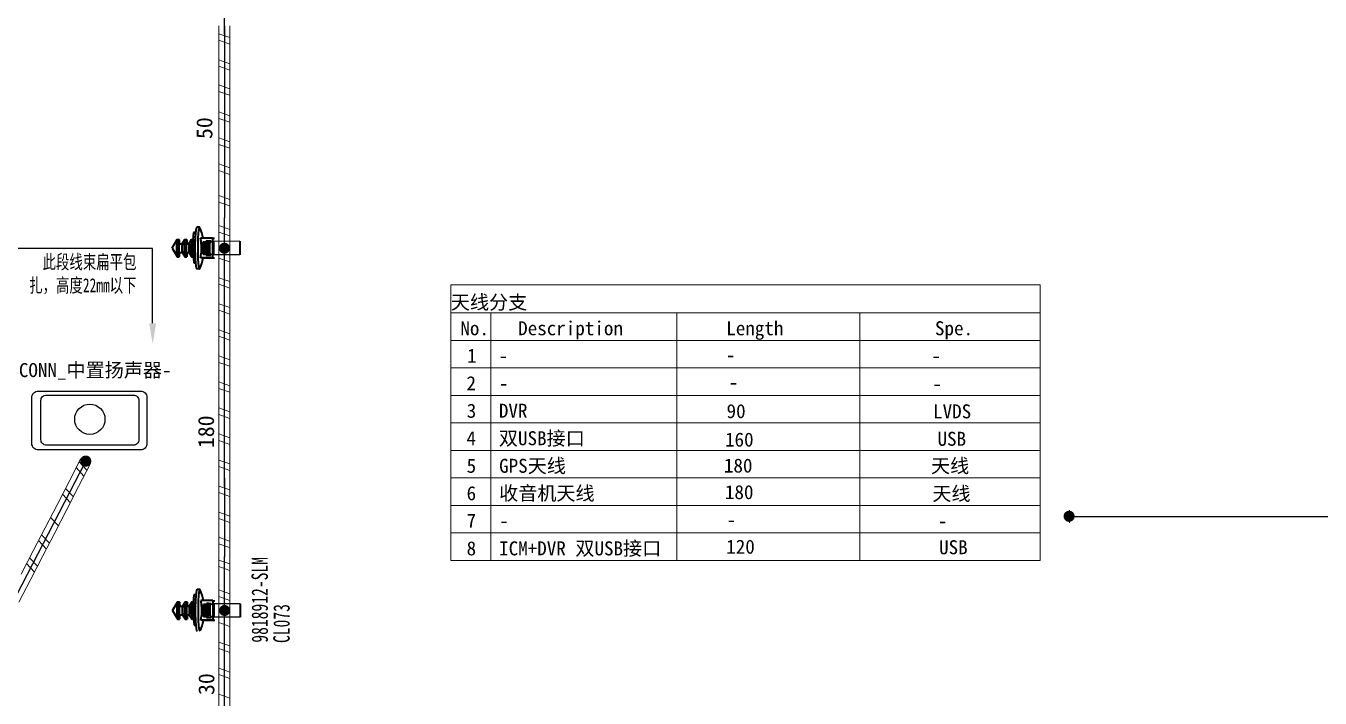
# Model space of a CAD drawing. Header units: millimetres. Extents: x 17 to 3784, y 12 to 1382.
# Drawn here: x 1144.3 to 1261.2, y 765.3 to 826 of the extents above; entities that cross this region are included whole.
import ezdxf
from ezdxf import colors
from ezdxf.entities.mleader import LeaderData, LeaderLine
from ezdxf.math import Vec2, Vec3

# ---------------------------------------------------------------- set-up
doc = ezdxf.new("R2010")
doc.units = ezdxf.units.MM
doc.layers.add('ENT', color=7, linetype='Continuous', lineweight=18)
doc.layers.add('粗实线层', color=7, linetype='Continuous', lineweight=35)
doc.styles.add('FangSong_GB2312_Style', font='simfang.ttf')
doc.styles.add('foton', font='', dxfattribs={"width": 0.7})
doc.styles.get('foton').set_extended_font_data('宋体')

msp = doc.modelspace()

# ---------------------------------------------------------------- hatches: boundary and pattern name
h = msp.add_hatch(color=0)
edge = h.paths.add_edge_path(flags=0)
edge.add_arc((1162.25, 805.92), 0.507, 180, 540)
h = msp.add_hatch(color=0)
edge = h.paths.add_edge_path(flags=0)
edge.add_arc((1149.72, 786.69), 0.507, 188.8705, 548.8705)
h = msp.add_hatch(color=0)
edge = h.paths.add_edge_path(flags=0)
edge.add_arc((1238.57, 781.7), 0.507, 180, 540)
h = msp.add_hatch(color=0)
edge = h.paths.add_edge_path(flags=0)
edge.add_arc((1162.27, 773.19), 0.507, 180, 540)

# ---------------------------------------------------------------- linework, layer by layer
at = {"color": 0, "lineweight": 35, "ltscale": 0.027679}
for p, q in [((1160, 807.82), (1159.75, 807.82)), ((1160, 804.05), (1159.75, 804.05)), ((1160.03, 775.07), (1159.78, 775.07))]:
    msp.add_line(p, q, dxfattribs=at)
at = {"color": 0, "lineweight": 35, "ltscale": 0.100609}
for p, q in [((1157.53, 805.93), (1157.98, 806.7)), ((1157.56, 773.19), (1158.01, 773.95))]:
    msp.add_line(p, q, dxfattribs=at)
at = {"color": 0, "lineweight": 35, "ltscale": 0.10061}
for p, q in [((1157.53, 805.93), (1157.98, 805.17)), ((1157.56, 773.19), (1158.01, 772.42))]:
    msp.add_line(p, q, dxfattribs=at)
at = {"color": 0, "lineweight": 35, "ltscale": 0.017883}
for p, q in [((1157.99, 806.71), (1158.15, 806.71)), ((1157.99, 805.16), (1158.15, 805.16)), ((1158.02, 773.96), (1158.18, 773.96)), ((1158.02, 772.41), (1158.18, 772.41))]:
    msp.add_line(p, q, dxfattribs=at)
at = {"color": 0, "lineweight": 35, "ltscale": 0.032245}
for p, q in [((1158.15, 806.32), (1158.43, 806.32)), ((1158.15, 805.55), (1158.43, 805.55)), ((1158.18, 773.57), (1158.46, 773.57)), ((1158.18, 772.81), (1158.46, 772.81))]:
    msp.add_line(p, q, dxfattribs=at)
at = {"color": 0, "lineweight": 35, "ltscale": 0.051179}
for p, q in [((1158.43, 806.31), (1158.66, 806.7)), ((1158.43, 805.56), (1158.66, 805.17)), ((1158.46, 773.56), (1158.69, 773.95)), ((1158.46, 772.81), (1158.69, 772.42))]:
    msp.add_line(p, q, dxfattribs=at)
at = {"color": 0, "lineweight": 35, "ltscale": 0.019769}
for p, q in [((1158.67, 806.71), (1158.85, 806.71)), ((1158.67, 805.16), (1158.85, 805.16)), ((1158.7, 773.96), (1158.88, 773.96)), ((1158.7, 772.41), (1158.88, 772.41))]:
    msp.add_line(p, q, dxfattribs=at)
at = {"color": 0, "lineweight": 35, "ltscale": 0.029858}
for p, q in [((1158.79, 806.32), (1159.05, 806.32)), ((1158.79, 805.55), (1159.05, 805.55)), ((1158.82, 773.57), (1159.08, 773.57)), ((1158.82, 772.81), (1159.08, 772.81))]:
    msp.add_line(p, q, dxfattribs=at)
at = {"color": 0, "lineweight": 35, "ltscale": 0.051177}
for p, q in [((1159.05, 806.31), (1159.28, 806.7)), ((1159.08, 773.56), (1159.31, 773.95))]:
    msp.add_line(p, q, dxfattribs=at)
at = {"color": 0, "lineweight": 35, "ltscale": 0.01853}
for p, q in [((1159.29, 806.71), (1159.46, 806.71)), ((1159.32, 773.96), (1159.49, 773.96))]:
    msp.add_line(p, q, dxfattribs=at)
at = {"color": 0, "lineweight": 35, "ltscale": 0.02207}
for p, q in [((1159.4, 806.32), (1159.59, 806.32)), ((1159.4, 805.55), (1159.59, 805.55)), ((1159.43, 773.57), (1159.62, 773.57)), ((1159.43, 772.81), (1159.62, 772.81))]:
    msp.add_line(p, q, dxfattribs=at)
at = {"color": 0, "lineweight": 35, "ltscale": 0.120856}
for p, q in [((1161.16, 806.82), (1160.09, 806.82)), ((1161.16, 805.05), (1160.09, 805.05)), ((1161.19, 774.08), (1160.12, 774.08)), ((1161.19, 772.3), (1160.12, 772.3))]:
    msp.add_line(p, q, dxfattribs=at)
at = {"color": 0, "lineweight": 35, "ltscale": 0.032373}
for p, q in [((1160.32, 806.49), (1160.61, 806.49)), ((1160.51, 806.48), (1160.8, 806.48)), ((1160.35, 773.74), (1160.64, 773.74)), ((1160.54, 773.74), (1160.83, 773.74))]:
    msp.add_line(p, q, dxfattribs=at)
at = {"color": 0, "lineweight": 35, "ltscale": 0.021804}
for p, q in [((1160.51, 806.48), (1160.32, 806.49)), ((1160.8, 806.57), (1160.61, 806.58)), ((1160.8, 806.48), (1160.61, 806.49)), ((1161.16, 806.82), (1161.35, 806.82)), ((1160.8, 805.38), (1160.61, 805.38)), ((1161.16, 805.05), (1161.35, 805.04)), ((1160.54, 773.74), (1160.35, 773.74)), ((1160.83, 773.82), (1160.64, 773.83)), ((1160.83, 773.74), (1160.64, 773.74)), ((1161.19, 774.08), (1161.38, 774.07)), ((1160.83, 772.63), (1160.64, 772.64)), ((1161.19, 772.3), (1161.38, 772.3))]:
    msp.add_line(p, q, dxfattribs=at)
at = {"color": 0, "lineweight": 35, "ltscale": 0.124999}
for p, q in [((1160.32, 805.38), (1160.32, 806.49)), ((1160.35, 772.64), (1160.35, 773.74))]:
    msp.add_line(p, q, dxfattribs=at)
at = {"color": 0, "lineweight": 35, "ltscale": 0.1}
for p, q in [((1160.4, 806.38), (1160.4, 805.49)), ((1160.79, 806.38), (1160.79, 805.5)), ((1160.43, 773.63), (1160.43, 772.74)), ((1160.82, 773.63), (1160.82, 772.75))]:
    msp.add_line(p, q, dxfattribs=at)
at = {"color": 0, "lineweight": 35, "ltscale": 0.009468}
for p, q in [((1160.48, 806.38), (1160.4, 806.38)), ((1160.51, 773.63), (1160.43, 773.63))]:
    msp.add_line(p, q, dxfattribs=at)
at = {"color": 0, "lineweight": 35, "ltscale": 0.099998}
for p, q in [((1160.48, 806.38), (1160.48, 805.5)), ((1160.59, 806.38), (1160.59, 805.5)), ((1160.51, 773.63), (1160.51, 772.75)), ((1160.62, 773.63), (1160.62, 772.75))]:
    msp.add_line(p, q, dxfattribs=at)
at = {"color": 0, "lineweight": 35, "ltscale": 0.012451}
for p, q in [((1160.59, 806.38), (1160.48, 806.38)), ((1161.03, 806.45), (1160.92, 806.45)), ((1160.59, 805.5), (1160.48, 805.5)), ((1161.03, 805.43), (1160.92, 805.43)), ((1160.62, 773.63), (1160.51, 773.63)), ((1161.06, 773.7), (1160.95, 773.7)), ((1160.62, 772.75), (1160.51, 772.75)), ((1161.06, 772.68), (1160.95, 772.68))]:
    msp.add_line(p, q, dxfattribs=at)
at = {"color": 0, "lineweight": 35, "ltscale": 0.01149}
for p, q in [((1160.51, 806.38), (1160.51, 806.48)), ((1160.54, 773.63), (1160.54, 773.74))]:
    msp.add_line(p, q, dxfattribs=at)
at = {"color": 0, "lineweight": 35, "ltscale": 0.002181}
for p, q in [((1160.61, 806.38), (1160.59, 806.38)), ((1160.61, 805.5), (1160.59, 805.5)), ((1160.64, 773.63), (1160.62, 773.63)), ((1160.64, 772.75), (1160.62, 772.75))]:
    msp.add_line(p, q, dxfattribs=at)
at = {"color": 0, "lineweight": 35, "ltscale": 0.010001}
for p, q in [((1160.61, 806.58), (1160.61, 806.49)), ((1160.61, 805.38), (1160.61, 805.3)), ((1160.64, 773.83), (1160.64, 773.74)), ((1160.64, 772.64), (1160.64, 772.55))]:
    msp.add_line(p, q, dxfattribs=at)
at = {"color": 0, "lineweight": 35, "ltscale": 0.047321}
for p, q in [((1160.61, 806.58), (1161.03, 806.58)), ((1160.61, 805.3), (1161.03, 805.3)), ((1160.64, 773.83), (1161.06, 773.83)), ((1160.64, 772.55), (1161.06, 772.55))]:
    msp.add_line(p, q, dxfattribs=at)
at = {"color": 0, "lineweight": 35, "ltscale": 0.019922}
for p, q in [((1160.79, 806.38), (1160.61, 806.38)), ((1160.79, 805.5), (1160.61, 805.5)), ((1160.82, 773.63), (1160.64, 773.63)), ((1160.82, 772.75), (1160.64, 772.75))]:
    msp.add_line(p, q, dxfattribs=at)
at = {"color": 0, "lineweight": 35, "ltscale": 0.099999}
for p, q in [((1160.61, 806.38), (1160.61, 805.5)), ((1160.79, 806.38), (1160.79, 805.5)), ((1160.64, 773.63), (1160.64, 772.75)), ((1160.82, 773.63), (1160.82, 772.75))]:
    msp.add_line(p, q, dxfattribs=at)
at = {"color": 0, "lineweight": 35, "ltscale": 0.000439834}
for p, q in [((1160.79, 806.38), (1160.79, 806.38)), ((1160.82, 773.63), (1160.82, 773.63))]:
    msp.add_line(p, q, dxfattribs=at)
at = {"color": 0, "lineweight": 35, "ltscale": 0.025537}
for p, q in [((1160.8, 806.57), (1161.03, 806.57)), ((1160.83, 773.82), (1161.06, 773.82))]:
    msp.add_line(p, q, dxfattribs=at)
at = {"color": 0, "lineweight": 35, "ltscale": 0.01}
for p, q in [((1160.8, 806.57), (1160.8, 806.48)), ((1160.83, 773.82), (1160.83, 773.74))]:
    msp.add_line(p, q, dxfattribs=at)
at = {"color": 0, "lineweight": 35, "ltscale": 0.114999}
for p, q in [((1160.92, 805.43), (1160.92, 806.45)), ((1160.95, 772.68), (1160.95, 773.7))]:
    msp.add_line(p, q, dxfattribs=at)
at = {"color": 0, "lineweight": 35, "ltscale": 0.014999}
for p, q in [((1161.03, 806.45), (1161.03, 806.58)), ((1161.06, 773.7), (1161.06, 773.83))]:
    msp.add_line(p, q, dxfattribs=at)
at = {"color": 0, "lineweight": 35, "ltscale": 0.199999}
for p, q in [((1161.16, 806.82), (1161.16, 805.05)), ((1161.19, 774.08), (1161.19, 772.3))]:
    msp.add_line(p, q, dxfattribs=at)
at = {"color": 0}
for p, q in [((1163.64, 806.55), (1161.25, 806.54)), ((1163.63, 805.33), (1161.25, 805.33)), ((1163.67, 773.8), (1161.28, 773.8)), ((1163.67, 772.58), (1161.28, 772.58))]:
    msp.add_line(p, q, dxfattribs=at)
at = {"color": 0, "lineweight": 35, "ltscale": 0.137499}
for p, q in [((1161.25, 806.54), (1161.25, 805.33)), ((1163.64, 806.55), (1163.63, 805.33)), ((1161.28, 773.8), (1161.28, 772.58)), ((1163.67, 773.8), (1163.67, 772.58))]:
    msp.add_line(p, q, dxfattribs=at)
at = {"color": 0, "lineweight": 35, "ltscale": 0.051178}
for p, q in [((1159.05, 805.56), (1159.28, 805.17)), ((1159.08, 772.81), (1159.31, 772.42))]:
    msp.add_line(p, q, dxfattribs=at)
at = {"color": 0, "lineweight": 35, "ltscale": 0.018536}
for p, q in [((1159.29, 805.16), (1159.46, 805.16)), ((1159.32, 772.41), (1159.49, 772.41))]:
    msp.add_line(p, q, dxfattribs=at)
at = {"color": 0, "lineweight": 35, "ltscale": 0.032379}
for p, q in [((1160.32, 805.38), (1160.61, 805.38)), ((1160.35, 772.64), (1160.64, 772.64))]:
    msp.add_line(p, q, dxfattribs=at)
at = {"color": 0, "lineweight": 35, "ltscale": 0.113794}
for p, q in [((1160.34, 805.04), (1161.35, 805.04)), ((1160.37, 772.3), (1161.38, 772.3))]:
    msp.add_line(p, q, dxfattribs=at)
at = {"color": 0, "lineweight": 35, "ltscale": 0.010273}
for p, q in [((1160.49, 805.49), (1160.4, 805.49)), ((1160.52, 772.75), (1160.43, 772.74))]:
    msp.add_line(p, q, dxfattribs=at)
at = {"color": 0, "lineweight": 35, "ltscale": 0.004356}
for p, q in [((1160.4, 805.49), (1160.44, 805.49)), ((1160.43, 772.74), (1160.47, 772.74))]:
    msp.add_line(p, q, dxfattribs=at)
at = {"color": 0, "lineweight": 35, "ltscale": 0.023842}
for p, q in [((1160.44, 805.49), (1160.65, 805.49)), ((1160.47, 772.74), (1160.68, 772.75))]:
    msp.add_line(p, q, dxfattribs=at)
at = {"color": 0, "lineweight": 35, "ltscale": 0.001513}
for p, q in [((1160.48, 805.5), (1160.49, 805.49)), ((1160.51, 772.75), (1160.52, 772.75))]:
    msp.add_line(p, q, dxfattribs=at)
at = {"color": 0, "lineweight": 35, "ltscale": 0.012045}
for p, q in [((1160.51, 805.38), (1160.51, 805.49)), ((1160.54, 772.64), (1160.54, 772.74))]:
    msp.add_line(p, q, dxfattribs=at)
at = {"color": 0, "lineweight": 35, "ltscale": 0.018183}
for p, q in [((1160.63, 805.49), (1160.79, 805.5)), ((1160.66, 772.75), (1160.82, 772.75))]:
    msp.add_line(p, q, dxfattribs=at)
at = {"color": 0, "lineweight": 35, "ltscale": 0.002853}
for p, q in [((1160.66, 805.49), (1160.63, 805.49)), ((1160.69, 772.75), (1160.66, 772.75))]:
    msp.add_line(p, q, dxfattribs=at)
at = {"color": 0, "lineweight": 35, "ltscale": 0.000439867}
for p, q in [((1160.79, 805.5), (1160.79, 805.5)), ((1160.82, 772.75), (1160.82, 772.75))]:
    msp.add_line(p, q, dxfattribs=at)
at = {"color": 0, "lineweight": 35, "ltscale": 0.009064}
for p, q in [((1160.8, 805.38), (1160.8, 805.3)), ((1160.83, 772.63), (1160.83, 772.55))]:
    msp.add_line(p, q, dxfattribs=at)
at = {"color": 0, "lineweight": 35, "ltscale": 0.012463}
for p, q in [((1161.03, 805.42), (1160.92, 805.43)), ((1161.06, 772.68), (1160.95, 772.68))]:
    msp.add_line(p, q, dxfattribs=at)
at = {"color": 0, "lineweight": 35, "ltscale": 0.015}
for p, q in [((1161.03, 805.3), (1161.03, 805.43)), ((1161.06, 772.55), (1161.06, 772.68))]:
    msp.add_line(p, q, dxfattribs=at)
for p, q in [((1149.29, 786.93), (1150.16, 786.48)), ((1238.6, 781.69), (1273.69, 781.69))]:
    msp.add_line(p, q)
at = {"color": 0, "linetype": 'Continuous', "lineweight": 25}
msp.add_lwpolyline([(1162.25, 825.26), (1162.25, 849.56)], dxfattribs=at)
at = {"color": 7, "linetype": 'Continuous', "lineweight": 0}
for points in [[(1161.76, 823.66), (1161.76, 826.01)], [(1162.74, 826.01), (1162.74, 823.66)], [(1162.74, 824.95), (1161.76, 825.31)], [(1162.74, 824.37), (1161.76, 824.72)], [(1161.76, 821.31), (1161.76, 823.66)], [(1162.74, 823.66), (1162.74, 821.31)], [(1162.74, 822.6), (1161.76, 822.95)], [(1162.74, 822.01), (1161.76, 822.36)], [(1161.76, 818.95), (1161.76, 821.31)], [(1162.74, 821.31), (1162.74, 818.95)], [(1162.72, 820.33), (1161.74, 820.69)], [(1162.72, 819.74), (1161.74, 820.1)], [(1161.76, 816.6), (1161.76, 818.95)], [(1162.74, 818.95), (1162.74, 816.6)], [(1162.74, 817.89), (1161.76, 818.24)], [(1162.74, 817.3), (1161.76, 817.66)], [(1161.76, 814.24), (1161.76, 816.6)], [(1162.74, 816.6), (1162.74, 814.24)], [(1162.74, 815.54), (1161.76, 815.89)], [(1162.74, 814.95), (1161.76, 815.3)], [(1161.76, 810.88), (1161.76, 814.24)], [(1162.74, 814.24), (1162.74, 810.8)], [(1162.74, 813.18), (1161.76, 813.54)], [(1162.74, 812.59), (1161.76, 812.95)], [(1162.73, 810.33), (1161.75, 810.68)], [(1161.76, 808.68), (1161.76, 811.03)], [(1162.74, 811.03), (1162.74, 808.68)], [(1162.73, 809.74), (1161.75, 810.09)], [(1161.76, 806.33), (1161.76, 808.68)], [(1162.74, 808.68), (1162.74, 806.33)], [(1161.76, 807.97), (1162.74, 807.62)], [(1161.76, 807.38), (1162.74, 807.03)], [(1161.76, 803.97), (1161.76, 806.33)], [(1162.74, 806.33), (1162.74, 803.97)], [(1161.76, 805.03), (1162.74, 804.68)], [(1161.76, 801.62), (1161.76, 803.97)], [(1162.74, 803.97), (1162.74, 801.62)], [(1161.76, 803.26), (1162.74, 802.91)], [(1161.76, 802.68), (1162.74, 802.32)], [(1161.76, 799.26), (1161.76, 801.62)], [(1162.74, 801.62), (1162.74, 799.26)], [(1161.76, 800.91), (1162.74, 800.56)], [(1161.76, 800.32), (1162.74, 799.97)], [(1161.76, 796.91), (1161.76, 799.26)], [(1162.74, 799.26), (1162.74, 796.91)], [(1161.76, 798.56), (1162.74, 798.2)], [(1161.76, 797.97), (1162.74, 797.61)], [(1161.76, 794.55), (1161.76, 796.91)], [(1162.74, 796.91), (1162.74, 794.55)], [(1161.76, 796.2), (1162.74, 795.85)], [(1161.76, 795.61), (1162.74, 795.26)], [(1161.76, 792.2), (1161.76, 794.55)], [(1162.74, 794.55), (1162.74, 792.2)], [(1161.76, 793.85), (1162.74, 793.49)], [(1161.76, 793.26), (1162.74, 792.91)], [(1161.76, 789.85), (1161.76, 792.2)], [(1162.74, 792.2), (1162.74, 789.85)], [(1161.76, 791.49), (1162.74, 791.14)], [(1161.76, 790.9), (1162.74, 790.55)], [(1161.76, 787.49), (1161.76, 789.85)], [(1162.74, 789.85), (1162.74, 787.49)], [(1161.76, 789.14), (1162.74, 788.79)], [(1161.76, 788.55), (1162.74, 788.2)], [(1161.76, 785.14), (1161.76, 787.49)], [(1162.74, 787.49), (1162.74, 785.14)], [(1148.21, 784.84), (1149.29, 786.93)], [(1149.56, 785.34), (1148.85, 786.1)], [(1150.16, 786.48), (1149.08, 784.39)], [(1149.83, 785.86), (1149.12, 786.63)], [(1161.76, 786.78), (1162.74, 786.43)], [(1161.76, 786.2), (1162.74, 785.84)], [(1147.13, 782.75), (1148.21, 784.84)], [(1161.76, 782.78), (1161.76, 785.14)], [(1162.74, 785.14), (1162.74, 782.78)], [(1147.62, 783.69), (1148.33, 782.93)], [(1147.89, 784.21), (1148.6, 783.45)], [(1149.08, 784.39), (1148, 782.3)], [(1162.74, 784.08), (1161.76, 784.43)], [(1162.74, 783.49), (1161.76, 783.84)], [(1146.05, 780.66), (1147.13, 782.75)], [(1148, 782.3), (1146.92, 780.21)], [(1161.76, 780.43), (1161.76, 782.78)], [(1162.74, 782.78), (1162.74, 780.43)], [(1146.54, 781.6), (1147.25, 780.84)], [(1162.74, 781.72), (1161.76, 782.08)], [(1162.74, 781.13), (1161.76, 781.49)], [(1144.97, 778.57), (1146.05, 780.66)], [(1145.73, 780.03), (1146.44, 779.27)], [(1146.92, 780.21), (1145.84, 778.12)], [(1161.76, 778.07), (1161.76, 780.43)], [(1162.74, 780.43), (1162.74, 778.07)], [(1145.46, 779.51), (1146.17, 778.74)], [(1162.72, 779.46), (1161.74, 779.81)], [(1162.72, 778.87), (1161.74, 779.22)], [(1143.89, 776.47), (1144.97, 778.57)], [(1144.65, 777.94), (1145.36, 777.18)], [(1145.84, 778.12), (1144.76, 776.02)], [(1162.73, 777.4), (1161.75, 777.75)], [(1161.76, 775.75), (1161.76, 778.1)], [(1162.74, 778.1), (1162.74, 775.75)], [(1144.38, 777.42), (1145.09, 776.65)], [(1162.73, 776.81), (1161.75, 777.16)], [(1144.76, 776.03), (1143.68, 773.93)], [(1161.76, 773.39), (1161.76, 775.75)], [(1162.74, 775.75), (1162.74, 773.39)], [(1161.76, 775.04), (1162.74, 774.69)], [(1161.76, 774.45), (1162.74, 774.1)], [(1161.76, 771.04), (1161.76, 773.39)], [(1162.74, 773.39), (1162.74, 771.04)], [(1161.76, 772.1), (1162.74, 771.75)], [(1161.76, 768.68), (1161.76, 771.04)], [(1162.74, 771.04), (1162.74, 768.68)], [(1161.76, 770.33), (1162.74, 769.98)], [(1161.76, 769.74), (1162.74, 769.39)], [(1161.76, 766.33), (1161.76, 768.68)], [(1162.74, 768.68), (1162.74, 766.33)], [(1161.76, 767.98), (1162.74, 767.63)], [(1161.76, 767.39), (1162.74, 767.04)], [(1161.76, 763.98), (1161.76, 766.33)], [(1162.74, 766.33), (1162.74, 763.98)], [(1161.76, 765.62), (1162.74, 765.27)]]:
    msp.add_lwpolyline(points, dxfattribs=at)
at = {"color": 7, "linetype": 'Continuous', "lineweight": 25}
for points in [[(1162.25, 826.02), (1162.25, 808.68)], [(1162.25, 784.38), (1162.25, 808.68)], [(1135.77, 759.71), (1149.72, 786.68)], [(1162.25, 785.14), (1162.25, 778.04)], [(1162.25, 751.45), (1162.25, 778.07)]]:
    msp.add_lwpolyline(points, dxfattribs=at)
at = {"color": 7, "linetype": 'Continuous', "lineweight": 13}
for points in [[(1162.25, 826.01), (1162.25, 808.68)], [(1162.25, 808.68), (1162.25, 785.17)], [(1162.25, 785.13), (1162.25, 778.04)], [(1148.65, 784.62), (1137.86, 763.73)], [(1238.59, 782.24), (1238.59, 781.14), (1238.58, 781.14)], [(1162.25, 775.75), (1162.25, 752.24)]]:
    msp.add_lwpolyline(points, dxfattribs=at)
at = {"color": 0, "lineweight": 35}
for points in [[(1160.34, 805.05), (1160.34, 805.05), (1160.34, 805.05), (1160.34, 805.05), (1160.09, 805.05)], [(1160.37, 772.3), (1160.37, 772.3), (1160.37, 772.3), (1160.37, 772.3), (1160.12, 772.3)]]:
    msp.add_lwpolyline(points, dxfattribs=at)
at = {"color": 0, "linetype": 'Continuous', "lineweight": 13}
for points in [[(1182.71, 802.63), (1235.95, 802.63)], [(1182.71, 802.63), (1182.71, 777.71)], [(1235.94, 802.62), (1235.94, 777.71)], [(1182.71, 800.08), (1235.95, 800.08)], [(1186.33, 800.04), (1186.33, 777.71)], [(1203.12, 800.08), (1203.12, 777.71)], [(1219.66, 800.08), (1219.66, 777.71)], [(1182.71, 797.6), (1235.95, 797.6)], [(1182.71, 795.11), (1235.95, 795.11)], [(1182.71, 792.62), (1235.95, 792.62)], [(1182.71, 790.14), (1235.95, 790.14)], [(1182.71, 787.65), (1235.95, 787.65)], [(1182.71, 785.17), (1235.95, 785.17)], [(1182.71, 782.68), (1235.95, 782.68)], [(1182.71, 780.2), (1235.95, 780.2)], [(1182.71, 777.71), (1235.95, 777.71)]]:
    msp.add_lwpolyline(points, dxfattribs=at)
for points in [[(1145.44, 793.02), (1154.66, 793.02, -0.414214), (1155.25, 792.44), (1155.25, 788.28, -0.414214), (1154.66, 787.7), (1145.44, 787.7, -0.414214), (1144.85, 788.28), (1144.85, 792.44, -0.414214)], [(1146.17, 792.66), (1154.02, 792.66, -0.414214), (1154.52, 792.16), (1154.52, 788.63, -0.414214), (1154.02, 788.13), (1146.17, 788.13, -0.414214), (1145.67, 788.63), (1145.67, 792.16, -0.414214)]]:
    msp.add_lwpolyline(points, format="xyb", close=True)
msp.add_circle((1150.09, 790.47), 1.37)
at = {"color": 0, "lineweight": 35}
for centre, radius, start, end in [((1156, 805.93), 4.43, 11.5926, 24.6806), ((1155.88, 805.94), 4.3, 8.0608, 11.8594), ((1155.87, 805.94), 4.31, 348.1064, 8.0601), ((1156, 805.93), 4.43, 335.3204, 348.4449), ((1156.03, 773.19), 4.43, 11.5926, 24.6806), ((1155.91, 773.19), 4.3, 8.0608, 11.8594), ((1155.9, 773.19), 4.31, 348.1064, 8.0601), ((1156.03, 773.19), 4.43, 335.3204, 348.4449)]:
    msp.add_arc(centre, radius, start, end, dxfattribs=at)
for centre, major_axis, ratio, start_param, end_param in [((1159.75, 805.93), (0, 1.88), 0.087133, 0, 1.067052), ((1160, 805.93), (0, -1.88), 0.087133, 3.141636, 4.208645), ((1160, 805.93), (0, -1.88), 0.087133, 2.954112, 3.141636), ((1157.99, 805.93), (0, 0.775), 0.087133, 0.14609, 2.995504), ((1157.99, 805.93), (0, 0.775), 0.087133, 6.283145, 6.429275), ((1158.15, 805.93), (0, 0.775), 0.087133, 6.283145, 9.424737), ((1158.15, 805.93), (0, 0.381), 0.087133, 1.067052, 3.141552), ((1158.15, 805.93), (0, 0.381), 0.087133, 6.283145, 7.350238), ((1158.15, 805.93), (0, 0.775), 0.087133, 5.225993, 6.283145), ((1158.44, 805.93), (0, 0.381), 0.087133, 0.14609, 2.995504), ((1158.67, 805.93), (0, 0.775), 0.087133, 0.14609, 2.995504), ((1158.67, 805.93), (0, 0.775), 0.087133, 6.283145, 6.429275), ((1158.85, 805.93), (0, 0.775), 0.087133, 0.14609, 2.995504), ((1158.85, 805.93), (0, 0.775), 0.087133, 6.283145, 6.429275), ((1158.85, 805.93), (0, 0.775), 0.087133, 5.225993, 6.283145), ((1159.06, 805.93), (0, 0.381), 0.087133, 0.14609, 2.995504), ((1159.29, 805.93), (0, 0.775), 0.087133, 0.14609, 2.995504), ((1159.29, 805.93), (0, 0.775), 0.087133, 6.283145, 6.429275), ((1159.46, 805.93), (0, 0.775), 0.087133, 0.14609, 2.995504), ((1159.46, 805.93), (0, 0.775), 0.087133, 6.283145, 6.429275), ((1159.46, 805.93), (0, 0.775), 0.087133, 5.225993, 6.283145), ((1159.6, 805.93), (0, 0.381), 0.087133, 0.183505, 2.958112), ((1159.75, 805.93), (0, -1.88), 0.087133, 4.208645, 6.279441), ((1160, 805.93), (0, 1.88), 0.087133, 1.067052, 3.141614), ((1157.99, 805.93), (0, 0.775), 0.087133, 2.995504, 3.141552), ((1158.15, 805.93), (0, 0.775), 0.087133, 3.141552, 4.198784), ((1158.67, 805.93), (0, 0.775), 0.087133, 2.995504, 3.141552), ((1158.85, 805.93), (0, 0.775), 0.087133, 2.995504, 3.141552), ((1158.85, 805.93), (0, 0.775), 0.087133, 3.141552, 4.198784), ((1159.29, 805.93), (0, 0.775), 0.087133, 2.995504, 3.141552), ((1159.46, 805.93), (0, 0.775), 0.087133, 2.995504, 3.141552), ((1159.46, 805.93), (0, 0.775), 0.087133, 3.141552, 4.198784), ((1160.27, 805.49), (0.221, 0), 0.00373, 6.048679, 6.283185), ((1160.43, 805.49), (0.221, 0), 0.00373, 5.995159, 6.283185), ((1160.43, 805.49), (0.221, 0), 0.00373, 0, 0.087245), ((1159.75, 805.93), (0, 1.88), 0.087133, 3.137849, 3.141636), ((1160, 805.93), (0, 1.88), 0.087133, 3.141614, 3.329066), ((1159.78, 773.19), (0, 1.88), 0.087133, 0, 1.067052), ((1160.03, 773.19), (0, -1.88), 0.087133, 3.141636, 4.208645), ((1160.03, 773.19), (0, -1.88), 0.087133, 2.954112, 3.141636), ((1158.02, 773.19), (0, 0.775), 0.087133, 0.14609, 2.995504), ((1158.02, 773.19), (0, 0.775), 0.087133, 6.283145, 6.429275), ((1158.18, 773.19), (0, 0.775), 0.087133, 6.283145, 9.424737), ((1158.18, 773.19), (0, 0.381), 0.087133, 1.067052, 3.141552), ((1158.18, 773.19), (0, 0.381), 0.087133, 6.283145, 7.350238), ((1158.18, 773.19), (0, 0.775), 0.087133, 5.225993, 6.283145), ((1158.47, 773.19), (0, 0.381), 0.087133, 0.14609, 2.995504), ((1158.7, 773.19), (0, 0.775), 0.087133, 0.14609, 2.995504), ((1158.7, 773.19), (0, 0.775), 0.087133, 6.283145, 6.429275), ((1158.88, 773.19), (0, 0.775), 0.087133, 0.14609, 2.995504), ((1158.88, 773.19), (0, 0.775), 0.087133, 6.283145, 6.429275), ((1158.88, 773.19), (0, 0.775), 0.087133, 5.225993, 6.283145), ((1159.09, 773.19), (0, 0.381), 0.087133, 0.14609, 2.995504), ((1159.32, 773.19), (0, 0.775), 0.087133, 0.14609, 2.995504), ((1159.32, 773.19), (0, 0.775), 0.087133, 6.283145, 6.429275), ((1159.49, 773.19), (0, 0.775), 0.087133, 0.14609, 2.995504), ((1159.49, 773.19), (0, 0.775), 0.087133, 6.283145, 6.429275), ((1159.49, 773.19), (0, 0.775), 0.087133, 5.225993, 6.283145), ((1159.63, 773.19), (0, 0.381), 0.087133, 0.183505, 2.958112), ((1159.78, 773.19), (0, -1.88), 0.087133, 4.208645, 6.279441), ((1160.03, 773.19), (0, 1.88), 0.087133, 1.067052, 3.141614), ((1158.02, 773.19), (0, 0.775), 0.087133, 2.995504, 3.141552), ((1158.18, 773.19), (0, 0.775), 0.087133, 3.141552, 4.198784), ((1158.7, 773.19), (0, 0.775), 0.087133, 2.995504, 3.141552), ((1158.88, 773.19), (0, 0.775), 0.087133, 2.995504, 3.141552), ((1158.88, 773.19), (0, 0.775), 0.087133, 3.141552, 4.198784), ((1159.32, 773.19), (0, 0.775), 0.087133, 2.995504, 3.141552), ((1159.49, 773.19), (0, 0.775), 0.087133, 2.995504, 3.141552), ((1159.49, 773.19), (0, 0.775), 0.087133, 3.141552, 4.198784), ((1160.3, 772.75), (0.221, 0), 0.00373, 6.048679, 6.283185), ((1160.46, 772.75), (0.221, 0), 0.00373, 5.995159, 6.283185), ((1160.46, 772.75), (0.221, 0), 0.00373, 0, 0.087245)]:
    msp.add_ellipse(centre, major_axis=major_axis, ratio=ratio, start_param=start_param, end_param=end_param, dxfattribs=at)
at = {"layer": '粗实线层', "color": 0}
for p, q in [((1159.64, 807.34), (1159.47, 807.34)), ((1159.48, 804.61), (1159.64, 804.61)), ((1159.67, 774.59), (1159.5, 774.59)), ((1159.51, 771.86), (1159.67, 771.86))]:
    msp.add_line(p, q, dxfattribs=at)
for centre in [(1170.25, 806.01), (1170.28, 773.26)]:
    msp.add_arc(centre, 10.86, 172.9696, 187.4029, dxfattribs=at)

# ---------------------------------------------------------------- texts
at = {"color": 7, "linetype": 'Continuous', "style": 'FangSong_GB2312_Style'}
for s, p in [('50', (1161.16, 815.79)), ('180', (1161.31, 787.86)), ('30', (1161.34, 765.55))]:
    msp.add_text(s, height=1.447, rotation=90, dxfattribs=at).set_placement(p)
at = {"color": 0, "linetype": 'Continuous', "style": 'FangSong_GB2312_Style'}
for s, height, p in [('天线分支', 1.265, (1182.71, 800.41)), ('No.', 1.265, (1183.57, 798.06)), ('Description', 1.2655, (1188.79, 798.06)), ('Length', 1.265, (1207.59, 798.06)), ('Spe.', 1.265, (1226.45, 798.06)), ('1', 1.27, (1184.17, 795.57)), ('CONN_中置扬声器-', 1.2655, (1143.68, 794.28)), ('2', 1.27, (1184.12, 793.09)), ('3', 1.27, (1184.14, 790.6)), ('DVR', 1.265, (1187.05, 790.61)), ('90', 1.265, (1207.62, 790.57)), ('LVDS', 1.265, (1226.28, 790.55)), ('4', 1.27, (1184.12, 788.12)), ('双USB接口 ', 1.265, (1187.05, 788.12)), ('USB', 1.265, (1226.68, 788.07)), ('160', 1.265, (1207.48, 788)), ('GPS天线', 1.265, (1187.07, 785.63)), ('天线', 1.265, (1226.09, 785.63)), ('5', 1.27, (1184.13, 785.63)), ('180', 1.265, (1207.38, 785.65)), ('6', 1.27, (1184.13, 783.15)), ('收音机天线', 1.265, (1187.07, 783.15)), ('180', 1.265, (1207.47, 783.25)), ('天线', 1.265, (1226.21, 783.12)), ('7', 1.27, (1184.13, 780.66)), ('8', 1.27, (1184.13, 778.17)), ('ICM+DVR 双USB接口', 1.2655, (1187.07, 778.17)), ('120', 1.265, (1207.59, 778.32)), ('USB', 1.265, (1226.82, 778.27))]:
    msp.add_text(s, height=height, dxfattribs=at).set_placement(p)
at = {"color": 1, "linetype": 'Continuous', "style": 'FangSong_GB2312_Style'}
for p in [(1187.01, 795.57), (1207.56, 795.65), (1226.13, 795.57), (1187.05, 793.09), (1207.81, 793.18), (1226.21, 793.04), (1187.07, 780.66), (1207.61, 780.76), (1226.72, 780.65)]:
    msp.add_text('-', height=1.27, dxfattribs=at).set_placement(p)
at = {"layer": 'ENT', "color": 0, "char_height": 1.4722, "width": 159.9171, "attachment_point": 1, "rotation": 90, "style": 'foton'}
for s, insert in [('{\\T1.004;9818912-SLM}', (1164.7, 770.28)), ('{\\T1.004;CL073}', (1166.67, 770.25))]:
    msp.add_mtext(s, dxfattribs=dict(at, insert=insert))

# ---------------------------------------------------------------- leaders
at = {"color": 0}
ml = msp.add_multileader_mtext('Standard', dxfattribs=at)
ml.set_content('{\\fSimSun|b0|i0|c134|p2;\\W0.7;\\T1.004;\\P此段线束扁平包\\P扎，高度22mm以下}')
ml.set_leader_properties()
ml.build(insert=Vec2(0, 0))
ml.multileader.update_dxf_attribs({"text_right_attachment_type": 6, "dogleg_length": 0.36, "arrow_head_size": 1.88})
ctx = ml.context
ctx.base_point, ctx.char_height, ctx.arrow_head_size, ctx.landing_gap_size, ctx.plane_origin = Vec3(1143.44, 806.7), 1.2655, 1.88, 0.942, Vec3(1155.77, 797.27)
ctx.right_attachment, ctx.text_align_type = 6, 2
notes = []
notes.append((ctx, [(0, (1, 1, 0), (1155.74, 805.91), (-1, 0), 0.49, [(0, [(1155.77, 797.27)], 0, [])])]))
ctx.mtext.insert, ctx.mtext.alignment, ctx.mtext.flow_direction = Vec3(1154.31, 807.43), 3, 5
for ctx, leaders in notes:
    for number, flags, end, landing, length, lines in leaders:
        leader = LeaderData()
        leader.index, (leader.has_last_leader_line, leader.has_dogleg_vector, leader.attachment_direction) = number, flags
        leader.last_leader_point, leader.dogleg_vector, leader.dogleg_length = Vec3(end), Vec3(landing), length
        for number, points, colour, breaks in lines:
            line = LeaderLine()
            line.index, line.vertices, line.color, line.breaks = number, Vec3.list(points), colors.encode_raw_color(colour), breaks
            leader.lines.append(line)
        ctx.leaders.append(leader)

doc.saveas('drawing.dxf')
